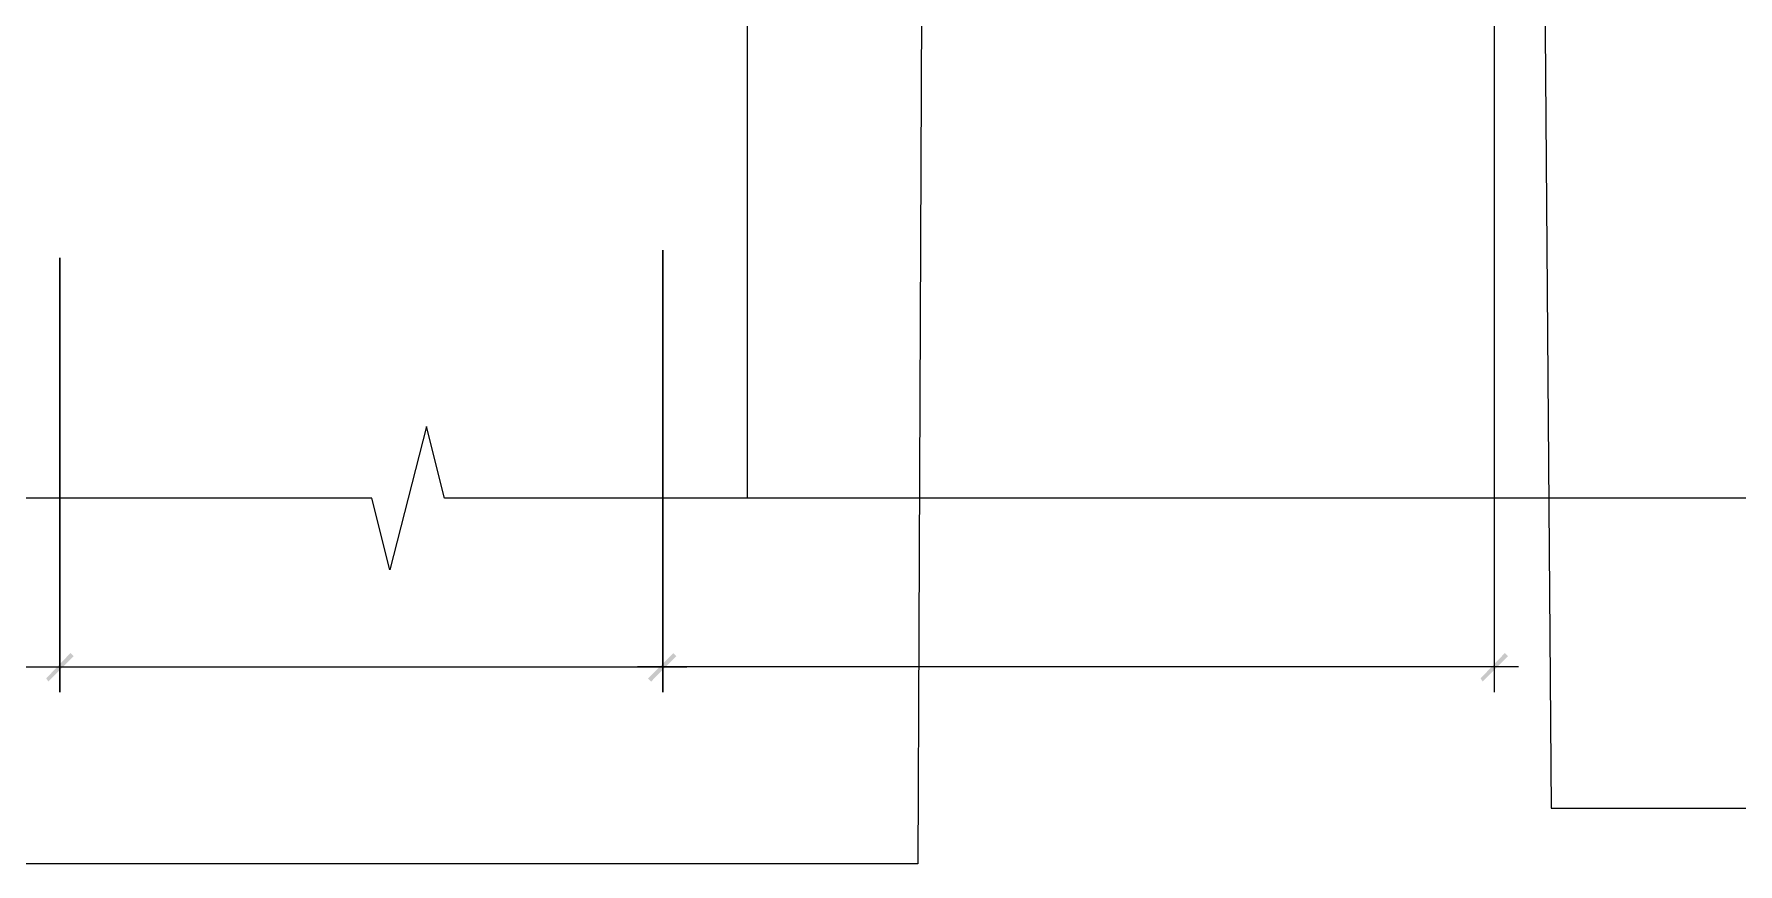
# Model space of a CAD drawing. Header units: millimetres. Extents: x -356862 to 418287, y 0 to 839748.
# Drawn here: x 403759 to 407259, y 758218 to 759922 of the extents above; entities that cross this region are included whole.
import ezdxf

# ---------------------------------------------------------------- set-up
doc = ezdxf.new("R2010")
doc.units = ezdxf.units.MM
doc.layers.add('PDF _Геометрия', color=7, linetype='Continuous', true_color=0xbababa)
doc.layers.add('PDF _Сплошная заливка', color=7, linetype='Continuous', true_color=0xf50000)

msp = doc.modelspace()

# ---------------------------------------------------------------- linework, layer by layer
at = {"layer": 'PDF _Геометрия', "color": 251, "lineweight": 20, "true_color": 0x545454}
for points in [[(405586.9257, 761270.0841), (405586.9257, 761244.1047), (405573.9361, 758217.5068), (405478.6783, 758217.5068), (401438.8845, 758217.5068)], [(406859.9154, 760304.5171), (406859.9154, 760280.7027), (406875.0701, 758332.2491), (406970.3278, 758332.2491), (409386.4103, 758332.2491)]]:
    msp.add_lwpolyline(points, dxfattribs=at)
at = {"layer": 'PDF _Геометрия', "color": 7, "lineweight": 9}
for points in [[(405223.2144, 759958.1254), (405223.2144, 758968.7439)], [(406758.1629, 759958.1254), (406758.1629, 758968.7439)]]:
    msp.add_lwpolyline(points, dxfattribs=at)
at = {"layer": 'PDF _Геометрия', "color": 7, "lineweight": 18}
for points in [[(406758.1629, 759665.8573), (406758.1629, 758570.3934)], [(402491.0495, 758622.3522), (403861.4618, 758622.3522)], [(403759.7093, 758622.3522), (405099.8123, 758622.3522)], [(406807.9567, 758622.3522), (404998.0598, 758622.3522)]]:
    msp.add_lwpolyline(points, dxfattribs=at)
for points in [[(405050.0185, 758570.3934), (405050.0185, 759477.5068)], [(403811.668, 758570.3934), (403811.668, 759462.3522)]]:
    msp.add_lwpolyline(points, close=True, dxfattribs=at)
at = {"layer": 'PDF _Геометрия', "color": 7, "lineweight": 5}
msp.add_lwpolyline([(408306.101, 758968.7439), (408217.3381, 758968.7439), (404601.8742, 758968.7439), (404565.0701, 759115.9604), (404489.2969, 758821.5274), (404452.4928, 758968.7439), (400837.0288, 758968.7439), (400748.266, 758968.7439)], dxfattribs=at)
at = {"layer": 'PDF _Сплошная заливка', "color": 7, "transparency": 33554559}
for points in [[(403783.5237, 758598.5377), (403787.8536, 758592.0429), (403833.3175, 758650.4965)], [(403833.3175, 758650.4965), (403787.8536, 758592.0429), (403783.5237, 758598.5377)], [(403787.8536, 758592.0429), (403833.3175, 758650.4965), (403839.8123, 758644.0017)], [(403839.8123, 758644.0017), (403833.3175, 758650.4965), (403787.8536, 758592.0429)], [(405071.668, 758650.4965), (405026.2041, 758592.0429), (405019.7093, 758598.5377)], [(405019.7093, 758598.5377), (405026.2041, 758592.0429), (405071.668, 758650.4965)], [(405078.1629, 758644.0017), (405071.668, 758650.4965), (405026.2041, 758592.0429)], [(405026.2041, 758592.0429), (405071.668, 758650.4965), (405078.1629, 758644.0017)], [(406730.0185, 758598.5377), (406734.3484, 758592.0429), (406779.8123, 758650.4965)], [(406734.3484, 758592.0429), (406779.8123, 758650.4965), (406786.3072, 758644.0017)]]:
    msp.add_solid(points, dxfattribs=at)

doc.saveas('drawing.dxf')
